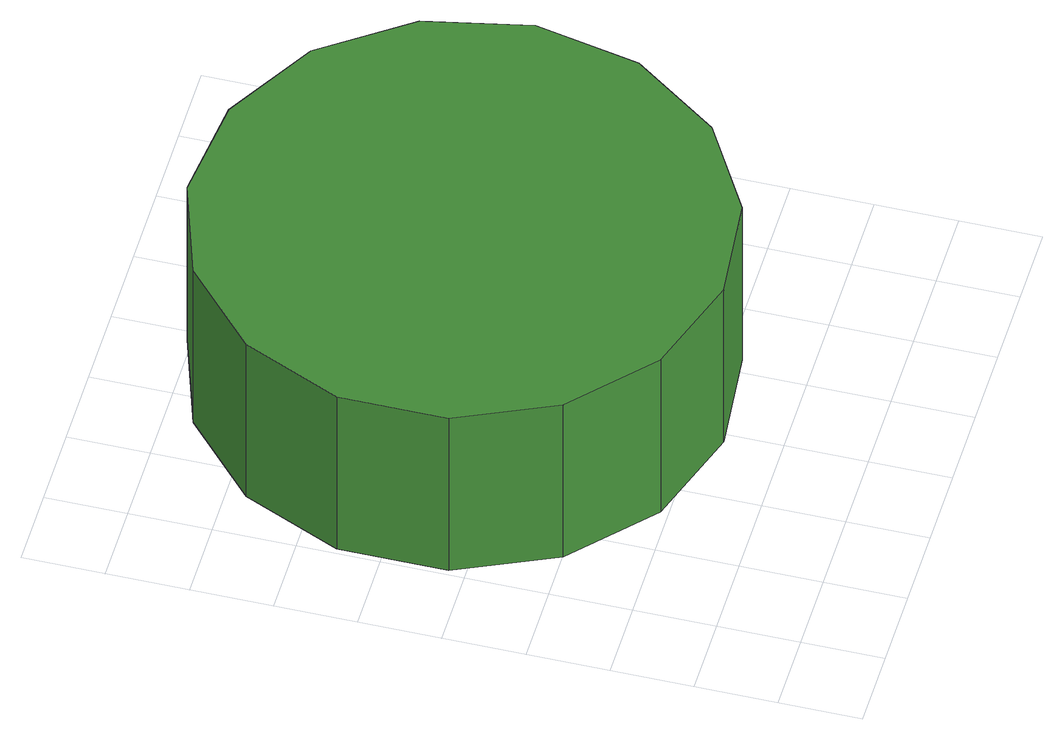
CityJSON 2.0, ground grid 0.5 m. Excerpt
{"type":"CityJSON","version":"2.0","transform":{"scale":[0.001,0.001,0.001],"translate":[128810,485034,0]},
"CityObjects":{
"tree1":{"type":"SolitaryVegetationObject","attributes":{"function":"something"},"geometry":[{"type":"MultiSurface","lod":"1","boundaries":[[[0,1,2,3,4,5,6,7,8,9,10,11,12,13,14]],[[15,16,17,18,19,20,21,22,23,24,25,26,27,28,29]],[[0,29,28,1]],[[1,28,27,2]],[[2,27,26,3]],[[3,26,25,4]],[[4,25,24,5]],[[5,24,23,6]],[[6,23,22,7]],[[7,22,21,8]],[[8,21,20,9]],[[9,20,19,10]],[[10,19,18,11]],[[11,18,17,12]],[[12,17,16,13]],[[13,16,15,14]],[[14,15,29,0]]]}]}
},
"vertices":[
[3212,2438,1644],[3073,3090,1644],[2682,3630,1644],[2104,3963,1644],[1441,4033,1644],[807,3827,1644],[312,3381,1644],[40,2771,1644],[40,2105,1644],[312,1496,1644],[807,1050,1644],[1441,844,1644],[2104,913,1644],[2682,1247,1644],[3073,1786,1644],[3073,1786,394],[2682,1247,394],[2104,913,394],[1441,844,394],[807,1050,394],[312,1496,394],[40,2105,394],[40,2771,394],[312,3381,394],[807,3827,394],[1441,4033,394],[2104,3963,394],[2682,3630,394],[3073,3090,394],[3212,2438,394]
]}
